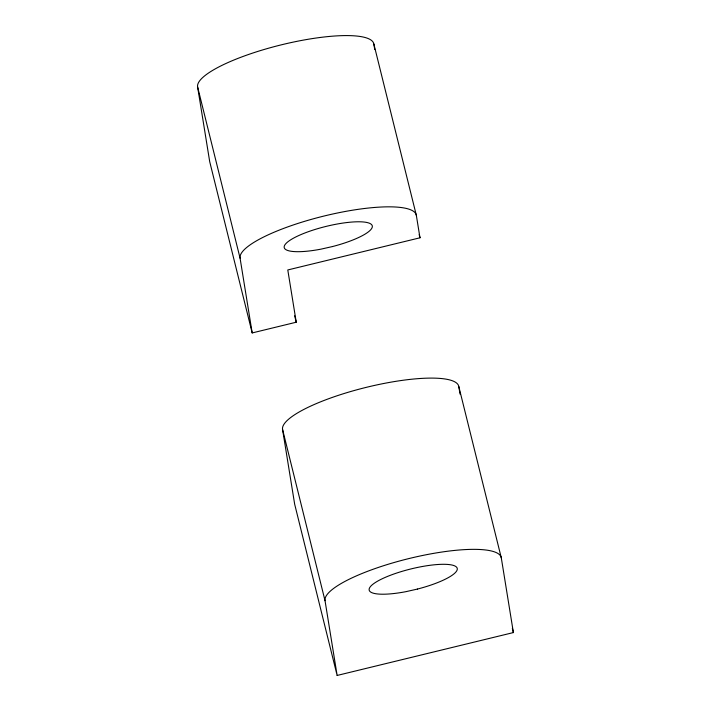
<?xml version="1.0" encoding="UTF-8"?>
<svg xmlns="http://www.w3.org/2000/svg" width="711" height="711" viewBox="0 0 711 711"><rect width="100%" height="100%" fill="white"/><g stroke="black" fill="none" stroke-linecap="round" stroke-linejoin="round"><path stroke-width="1.07" d="M419.979 237.794L287.786 269.958L296.247 322.216L252.192 332.935L209.709 161.681L197.605 86.929A90.715 21.108 -13.9 0 1 282.347 44.589A90.715 21.108 -13.9 0 1 373.862 44.055L416.335 215.309L419.979 237.794L419.179 234.586M337.138 675.45L513.395 632.568L501.291 557.824L458.808 386.562A90.715 21.108 -13.9 0 0 367.303 387.104A90.715 21.108 -13.9 0 0 282.56 429.444L294.665 504.197L337.138 675.45L325.034 600.706L282.56 429.444M512.338 628.293L513.395 632.568M294.656 315.791L296.247 322.216M197.605 86.929L240.078 258.191L252.192 332.935M458.808 386.562L460.026 394.063M373.862 44.055L374.733 49.468M240.078 258.191A90.715 21.108 -13.9 0 1 324.82 215.842A90.715 21.108 -13.9 0 1 416.335 215.309M325.034 600.706A90.715 21.108 -13.9 0 1 409.776 558.357A90.715 21.108 -13.9 0 1 501.291 557.824M332.464 246.557L320.963 249.152A45.353 10.558 -13.9 0 1 291.848 239.109A45.353 10.558 -13.9 0 1 366.183 222.347A45.353 10.558 -13.9 0 1 332.464 246.557M417.419 589.072L405.919 591.668A45.353 10.558 -13.9 0 1 376.803 581.625A45.353 10.558 -13.9 0 1 451.138 564.863A45.353 10.558 -13.9 0 1 417.419 589.072"/></g></svg>
